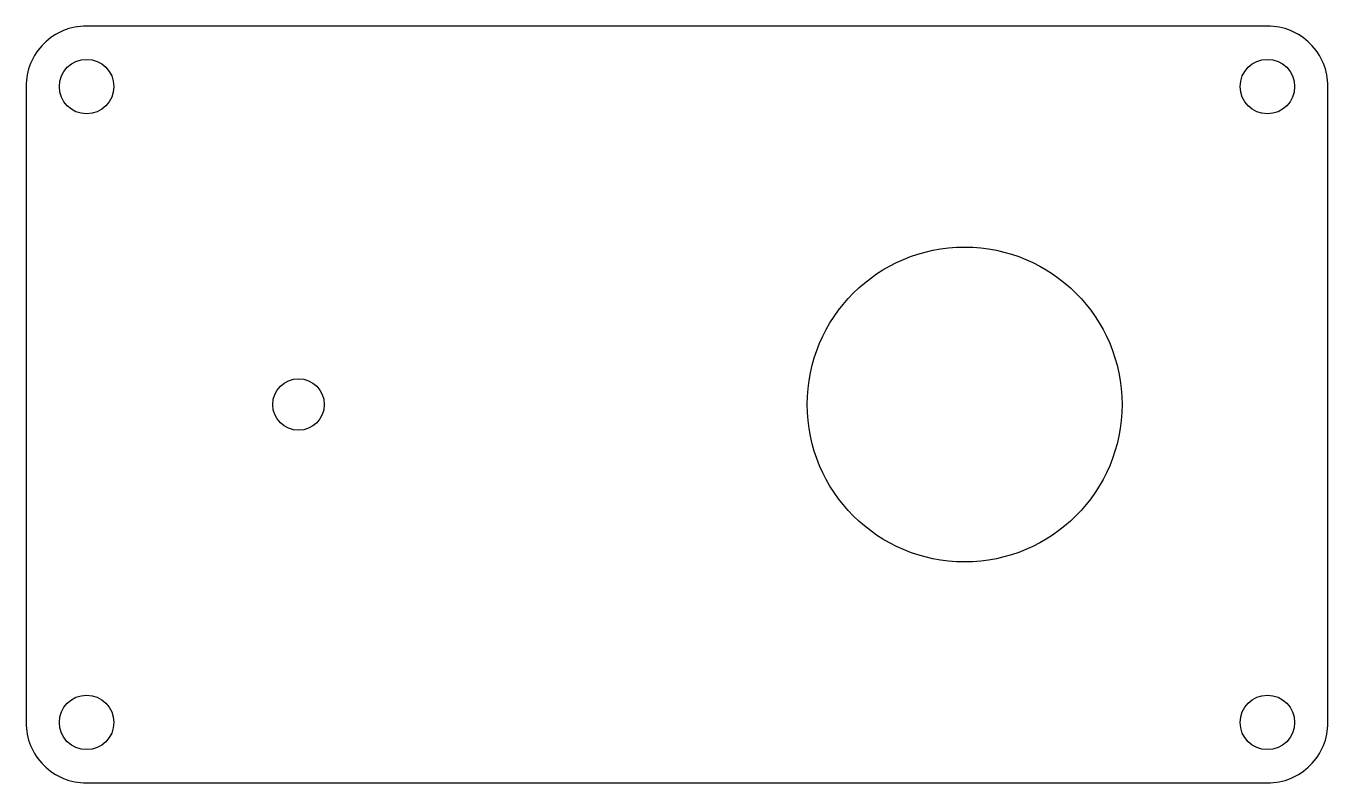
# Model space of a CAD drawing. Extents: x -108 to 108, y -62 to 62.
import ezdxf

# ---------------------------------------------------------------- set-up
doc = ezdxf.new("R2010")
doc.units = 0

msp = doc.modelspace()

# ---------------------------------------------------------------- linework, layer by layer
at = {"layer": '1'}
msp.add_lwpolyline([(107.5, 52.5, 0.414214), (97.5, 62.5), (-97.5, 62.5, 0.414214), (-107.5, 52.5), (-107.5, -52.5, 0.414214), (-97.5, -62.5), (97.5, -62.5, 0.414214), (107.5, -52.5)], format="xyb", close=True, dxfattribs=at)
for centre, radius in [((-97.5, 52.5), 4.5), ((97.5, 52.5), 4.5), ((47.5, 0), 26), ((-62.5, 0), 4.25), ((-97.5, -52.5), 4.5), ((97.5, -52.5), 4.5)]:
    msp.add_circle(centre, radius, dxfattribs=at)

doc.saveas('drawing.dxf')
